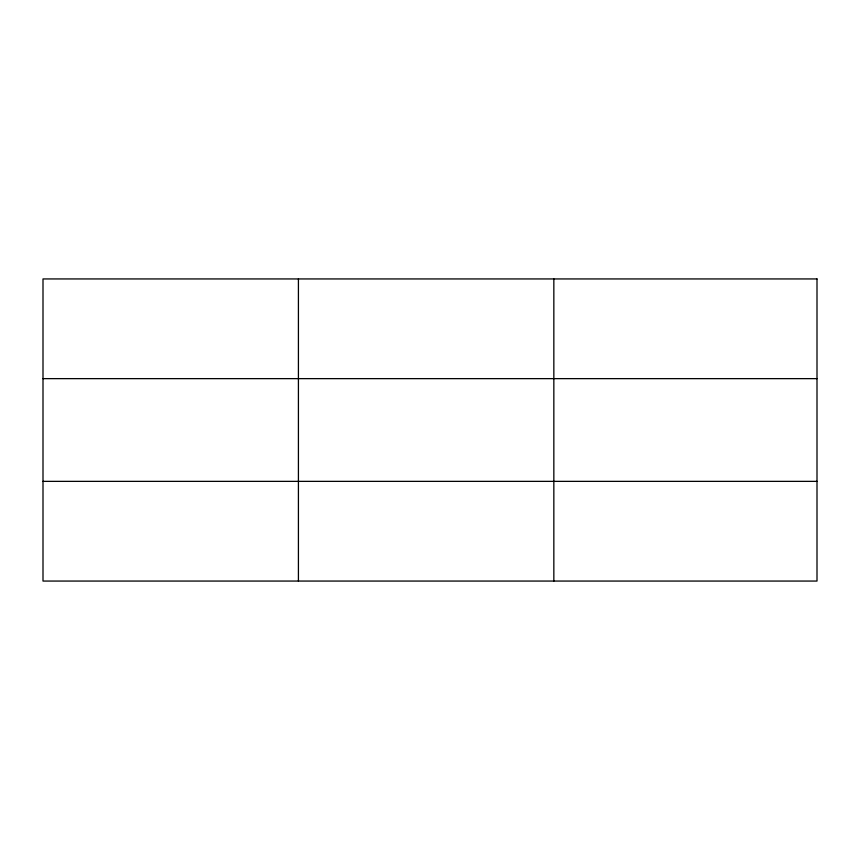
<?xml version="1.0" encoding="UTF-8"?>
<svg xmlns="http://www.w3.org/2000/svg" width="860" height="860" viewBox="0 0 860 860"><rect width="100%" height="100%" fill="white"/><g stroke="black" fill="none" stroke-linecap="round" stroke-linejoin="round"><path stroke-width="1.29" d="M298.42 278.941L298.42 581.059M43 378.637L817 378.637M43 481.363L817 481.363M553.84 278.941L553.84 581.059M817 278.941L817 581.059L43 581.059L43 278.941L817 278.941"/></g></svg>
